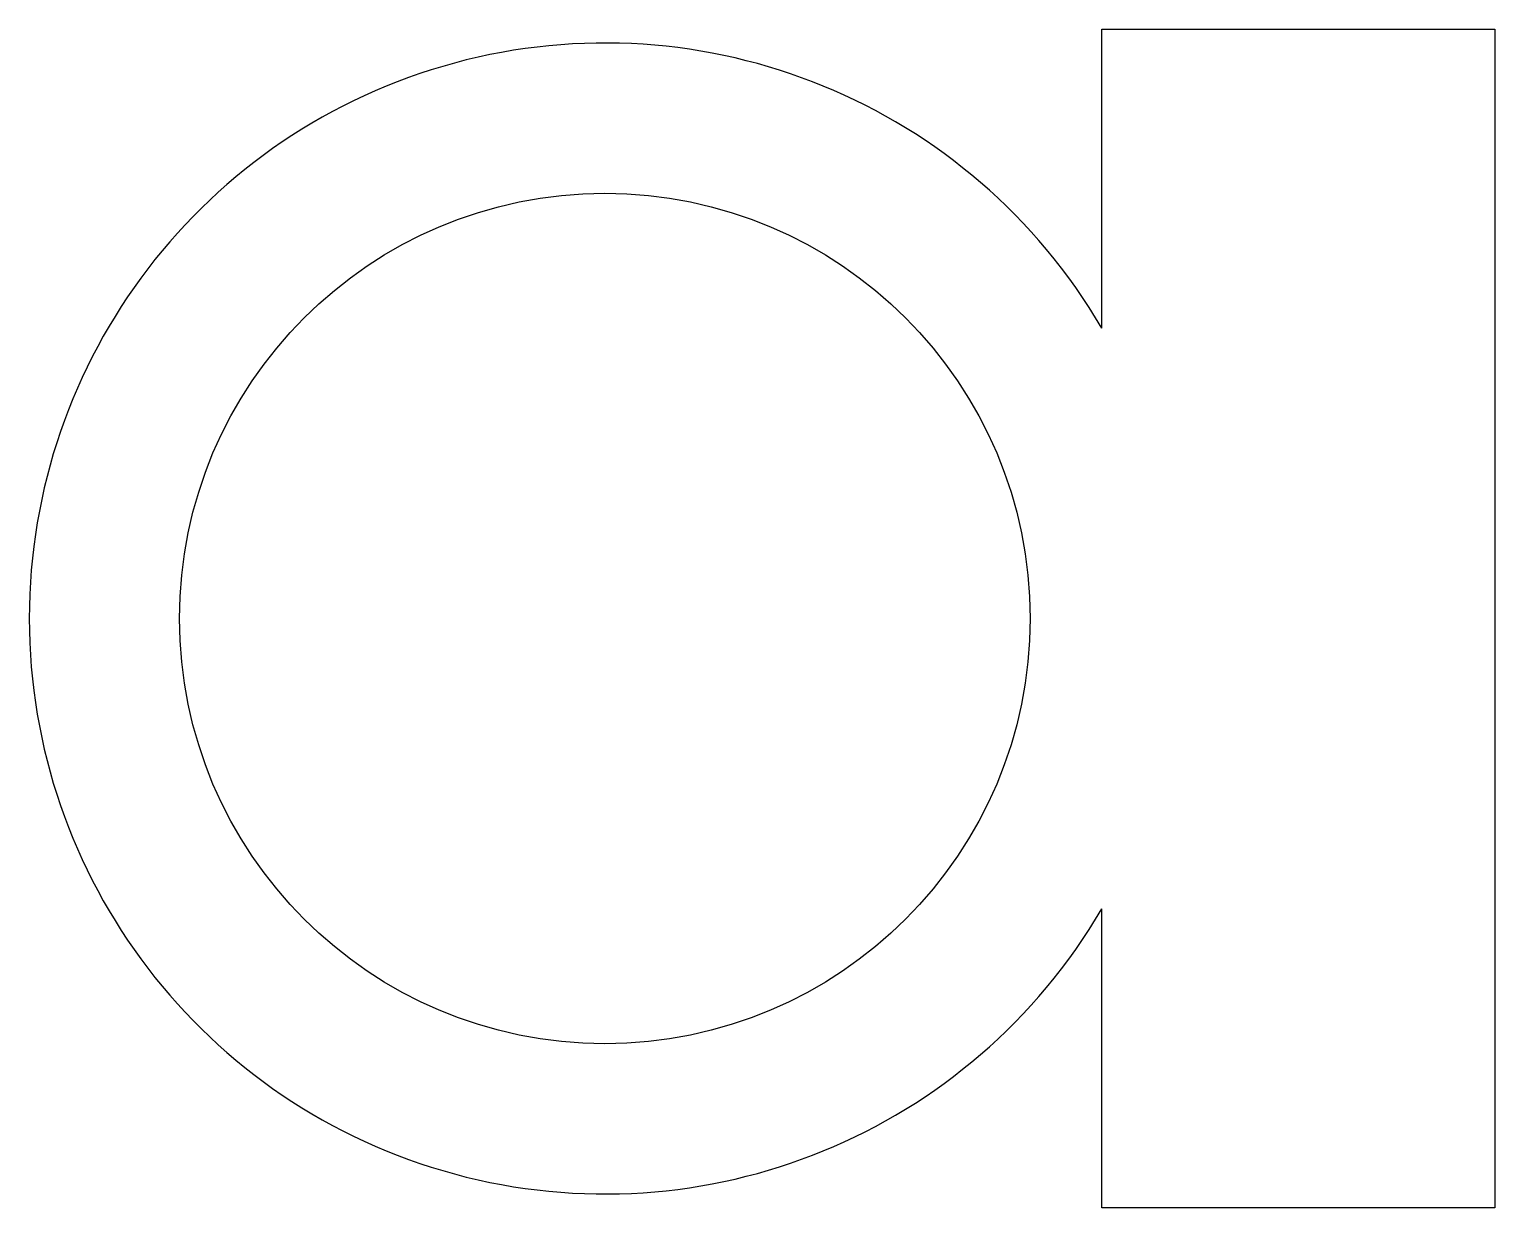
# Model space of a CAD drawing. Header units: millimetres. Extents: x -14.7 to 22.6, y -15 to 15.
import ezdxf

# ---------------------------------------------------------------- set-up
doc = ezdxf.new("R2010")
doc.units = ezdxf.units.MM

msp = doc.modelspace()

# ---------------------------------------------------------------- linework, layer by layer
for p, q in [((12.65, 7.389), (12.65, 15)), ((12.65, 15), (22.65, 15)), ((22.65, 15), (22.65, -15)), ((12.65, -15), (12.65, -7.389)), ((22.65, -15), (12.65, -15))]:
    msp.add_line(p, q)
msp.add_circle((0, 0), 10.825)
msp.add_arc((0, 0), 14.65, 30.2903, 329.7097)

doc.saveas('drawing.dxf')
